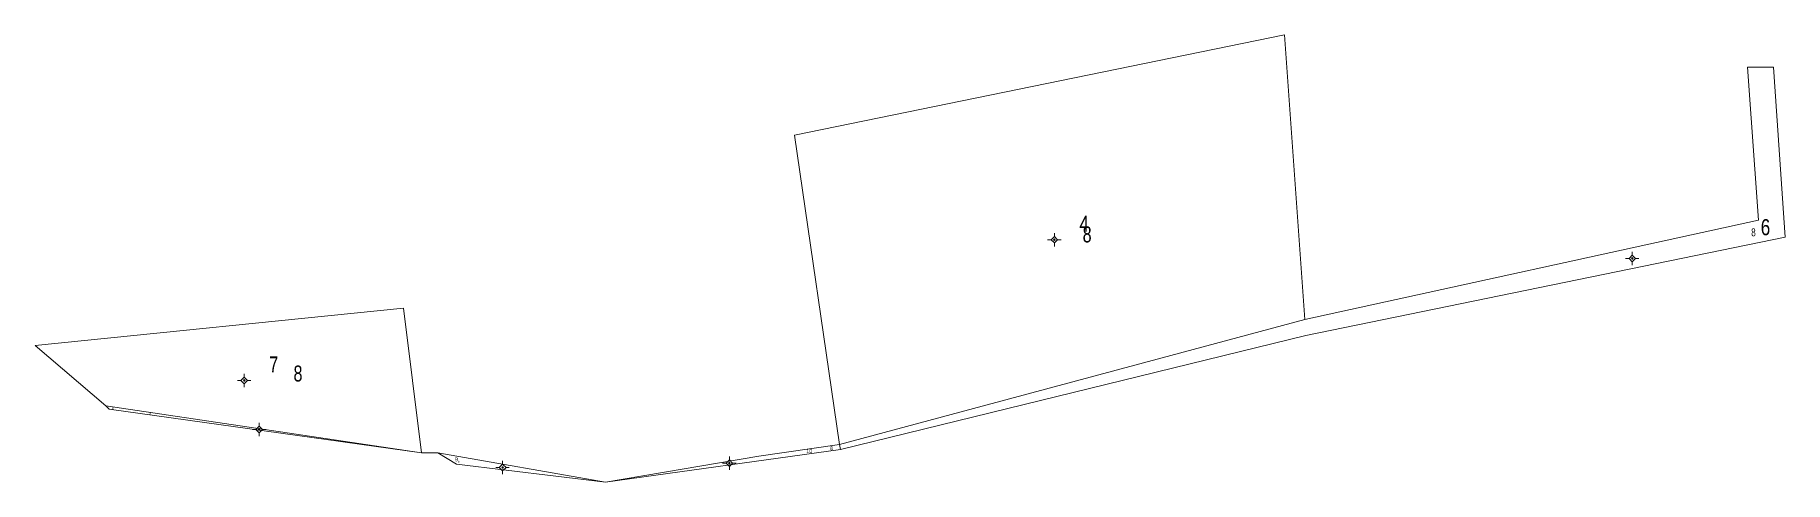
# Model space of a CAD drawing. Header units: metres. Extents: x 362321 to 363000, y 1840901 to 1841006.
# Drawn here: x 362321.5 to 362649.5, y 1840922.2 to 1841006.1 of the extents above; entities that cross this region are included whole.
import ezdxf

# ---------------------------------------------------------------- set-up
doc = ezdxf.new("R2010")
doc.units = ezdxf.units.M
doc.header["$LTSCALE"] = 0.6
doc.layers.add('10', color=7, linetype='Continuous', lineweight=13)
doc.layers.add('11', color=7, linetype='Continuous', lineweight=13)
doc.layers.add('14', color=7, linetype='Continuous')
doc.layers.add('15', color=7, linetype='Continuous')

msp = doc.modelspace()

# ---------------------------------------------------------------- hatches: boundary and pattern name
at = {"layer": '11'}
for points in [[(362512.6698, 1840967.68, 1), (362512.3698, 1840967.68, 1)], [(362621.0098, 1840964.16, 1), (362620.7097, 1840964.16, 1)], [(362360.8198, 1840941.29, 1), (362360.5197, 1840941.29, 1)], [(362363.5998, 1840932.1, 1), (362363.2998, 1840932.1, 1)], [(362409.2598, 1840924.97, 1), (362408.9597, 1840924.97, 1)], [(362451.7498, 1840925.78, 1), (362451.4497, 1840925.78, 1)]]:
    msp.add_hatch(color=256, dxfattribs=at).paths.add_polyline_path(points)

# ---------------------------------------------------------------- linework, layer by layer
at = {"layer": '10'}
for p, q in [((362559.45, 1840952.71), (362472.28, 1840929.3)), ((362334.7, 1840936.5), (362335.38, 1840935.92)), ((362334.7, 1840936.5), (362393.92, 1840927.71)), ((362335.38, 1840935.92), (362393.92, 1840927.71))]:
    msp.add_line(p, q, dxfattribs=at)
for points in [[(362472.42, 1840928.32), (362472.28, 1840929.3), (362463.79, 1840987.25), (362555.66, 1841006.05), (362559.45, 1840952.71)], [(362559.45, 1840952.71), (362644.5, 1840971.31), (362642.44, 1841000), (362647.3, 1841000), (362648.7, 1840979.94)], [(362559.66, 1840949.72), (362649.48, 1840968.18), (362648.7, 1840979.94)], [(362393.92, 1840927.71), (362390.55, 1840954.87), (362321.45, 1840947.84), (362334.7, 1840936.5)], [(362400.44, 1840925.58), (362428.39, 1840922.25), (362472.42, 1840928.32), (362559.66, 1840949.72)], [(362393.92, 1840927.71), (362396.95, 1840927.69), (362400.44, 1840925.58)], [(362396.95, 1840927.69), (362428.39, 1840922.25), (362457.15, 1840927.11), (362472.28, 1840929.3)]]:
    msp.add_lwpolyline(points, dxfattribs=at)
at = {"layer": '11'}
for p, q in [((362511.9, 1840967.68), (362511.27, 1840967.68)), ((362512.52, 1840968.93), (362512.52, 1840968.3)), ((362512.52, 1840967.06), (362512.52, 1840966.43)), ((362513.77, 1840967.68), (362513.14, 1840967.68)), ((362620.24, 1840964.16), (362619.61, 1840964.16)), ((362620.86, 1840965.41), (362620.86, 1840964.78)), ((362620.86, 1840963.54), (362620.86, 1840962.91)), ((362622.11, 1840964.16), (362621.48, 1840964.16)), ((362360.04, 1840941.29), (362359.42, 1840941.29)), ((362360.67, 1840942.54), (362360.67, 1840941.92)), ((362360.67, 1840940.66), (362360.67, 1840940.04)), ((362361.92, 1840941.29), (362361.3, 1840941.29)), ((362362.82, 1840932.1), (362362.2, 1840932.1)), ((362363.45, 1840933.35), (362363.45, 1840932.72)), ((362363.45, 1840931.48), (362363.45, 1840930.85)), ((362364.7, 1840932.1), (362364.08, 1840932.1)), ((362408.48, 1840924.97), (362407.86, 1840924.97)), ((362409.11, 1840926.22), (362409.11, 1840925.6)), ((362409.11, 1840924.34), (362409.11, 1840923.72)), ((362410.36, 1840924.97), (362409.74, 1840924.97)), ((362450.98, 1840925.78), (362450.35, 1840925.78)), ((362451.6, 1840927.03), (362451.6, 1840926.4)), ((362451.6, 1840925.16), (362451.6, 1840924.53)), ((362452.85, 1840925.78), (362452.22, 1840925.78))]:
    msp.add_line(p, q, dxfattribs=at)
for points in [[(362512.52, 1840968.3), (362511.9, 1840967.68), (362512.52, 1840967.06), (362513.14, 1840967.68)], [(362620.86, 1840964.78), (362620.24, 1840964.16), (362620.86, 1840963.54), (362621.48, 1840964.16)], [(362360.67, 1840941.92), (362360.04, 1840941.29), (362360.67, 1840940.66), (362361.3, 1840941.29)], [(362363.45, 1840932.72), (362362.82, 1840932.1), (362363.45, 1840931.48), (362364.08, 1840932.1)], [(362409.11, 1840925.6), (362408.48, 1840924.97), (362409.11, 1840924.34), (362409.74, 1840924.97)], [(362451.6, 1840926.4), (362450.98, 1840925.78), (362451.6, 1840925.16), (362452.22, 1840925.78)]]:
    msp.add_lwpolyline(points, close=True, dxfattribs=at)
for centre in [(362512.5198, 1840967.68), (362620.8598, 1840964.16), (362360.6698, 1840941.29), (362363.4498, 1840932.1), (362409.1098, 1840924.97), (362451.5997, 1840925.78)]:
    msp.add_circle(centre, 0.15, dxfattribs=at)

# ---------------------------------------------------------------- texts
at = {"layer": '14', "width": 0.75}
for height, p in [(3, (362517.83, 1840967.17)), (1.5, (362643.15, 1840968.31)), (3, (362369.91, 1840941.09)), (0.375, (362335.91, 1840935.88)), (0.75, (362470.47, 1840928.22)), (0.375, (362400.73, 1840925.9))]:
    msp.add_text('8', height=height, dxfattribs=at).set_placement(p)
at = {"layer": '15'}
for s, height, width, p in [('4', 3, 0.8, (362517.22, 1840969.17)), ('6', 3, 0.8, (362644.93, 1840968.52)), ('7', 3, 0.75, (362365.36, 1840942.79)), ('8', 0.38, 0.75, (362342.89, 1840934.85)), ('10', 0.75, 0.85, (362466.03, 1840927.67)), ('9', 0.75, 0.8, (362400.17, 1840926.12))]:
    msp.add_text(s, height=height, dxfattribs=dict(at, width=width)).set_placement(p)

doc.saveas('drawing.dxf')
